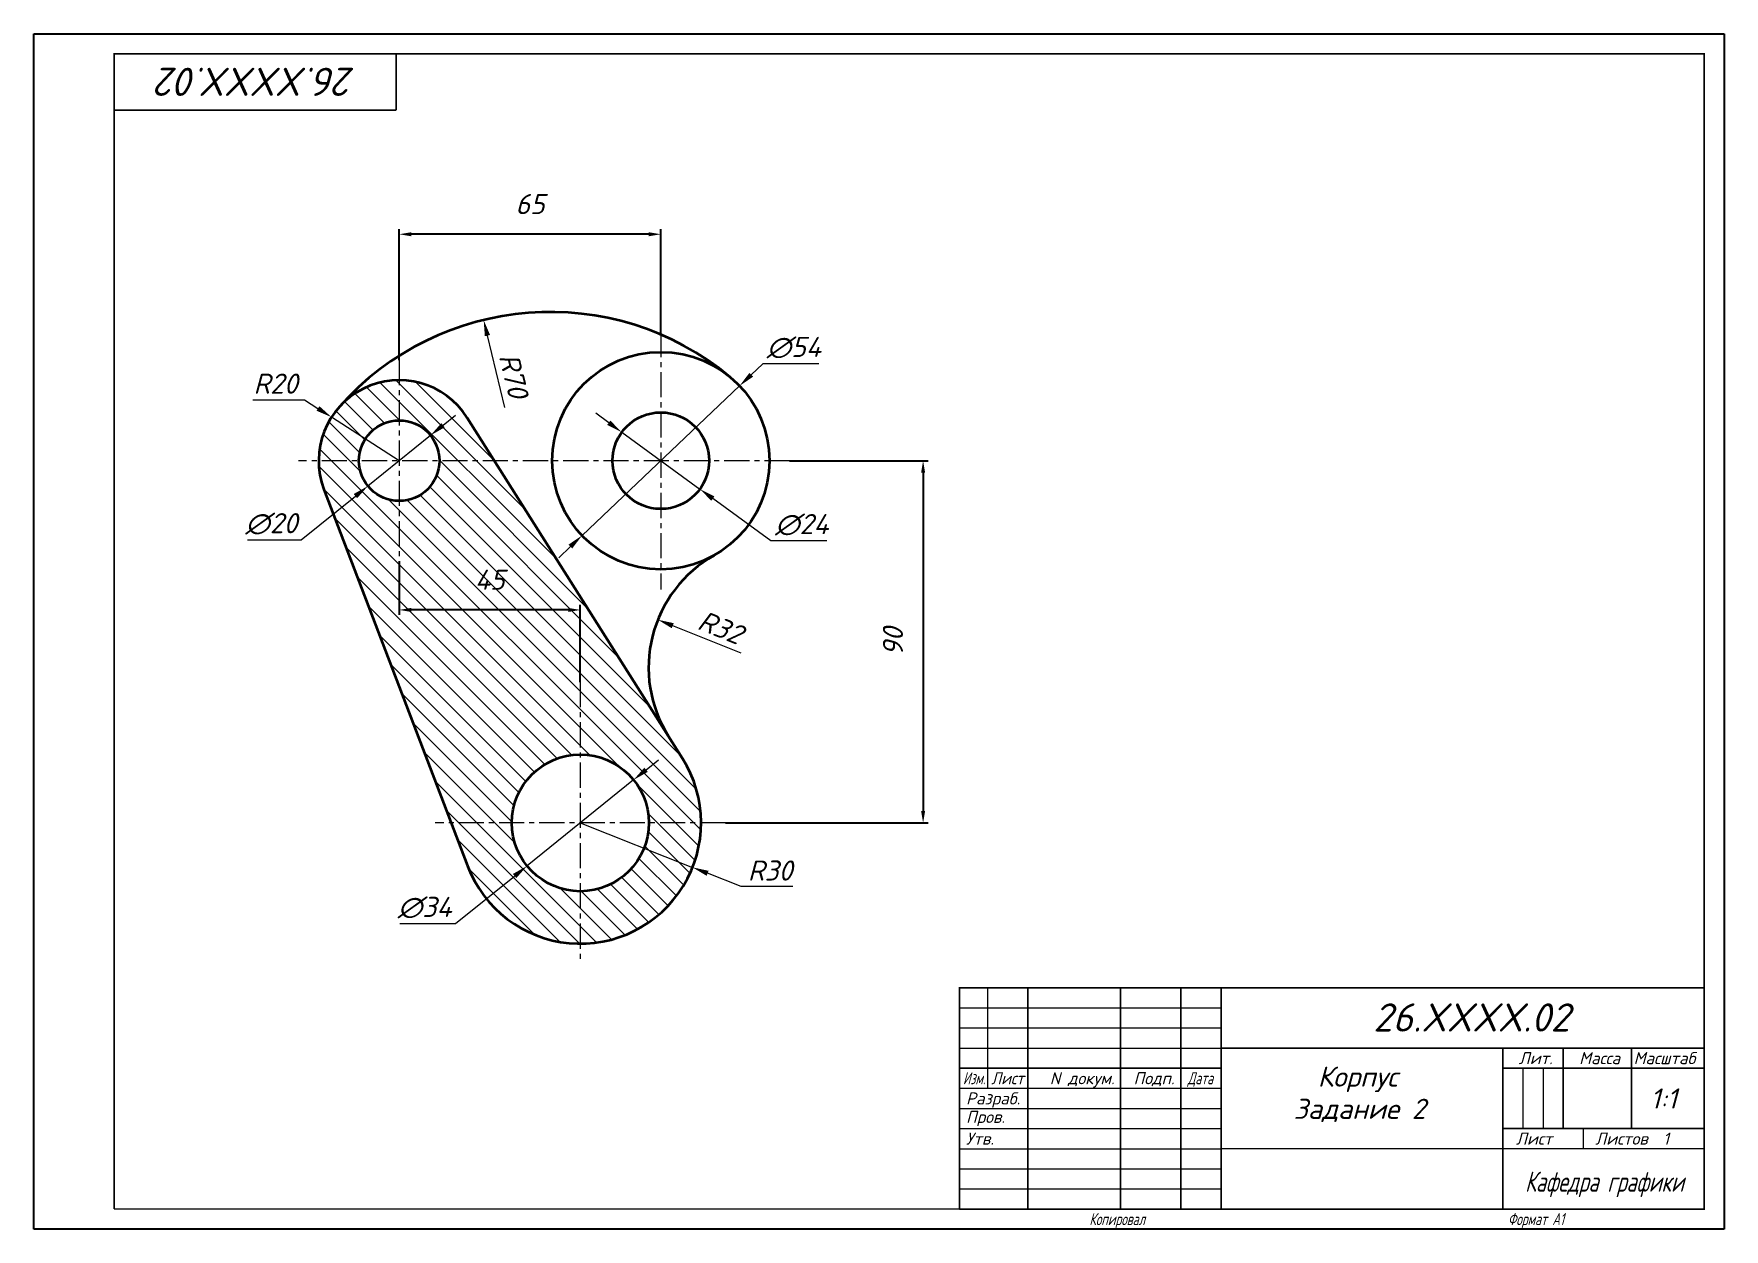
# Model space of a CAD drawing. Header units: millimetres. Extents: x 0 to 420, y 0 to 297.
import ezdxf
from ezdxf.enums import TextEntityAlignment as Align

# ---------------------------------------------------------------- set-up
doc = ezdxf.new("R2010")
doc.units = ezdxf.units.MM
doc.linetypes.add('CENTER', pattern=[2, 1.25, -0.25, 0.25, -0.25])
doc.layers.get('0').update_dxf_attribs({"lineweight": 15})
for name, color, linetype, lineweight in [('Осевая', 7, 'CENTER', 15), ('ОСН', 7, 'Continuous', 35), ('Размер', 7, 'Continuous', 18)]:
    doc.layers.add(name, color=color, linetype=linetype, lineweight=lineweight)
doc.styles.add('ESKD', font='isocpeur.ttf', dxfattribs={"oblique": 15})
doc.styles.get("Standard").update_dxf_attribs({"font": 'isocpeur.ttf', "oblique": 15})
doc.dimstyles.new('ESKD', dxfattribs={"dimtxt": 5, "dimasz": 4, "dimexe": 1.25, "dimexo": 0, "dimgap": 1.5, "dimtad": 3, "dimdec": 0, "dimdsep": 46, "dimtxsty": 'ESKD', "dimcen": 1.5, "dimdle": 1.25, "dimclrd": 256, "dimclre": 256, "dimclrt": 256, "dimazin": 2, "dimtfac": 0.766667, "dimtdec": 0, "dimtmove": 0, "dimatfit": 3, "dimtvp": 1.5, "dimtolj": 1, "dimtzin": 0, "dimlwd": -1, "dimlwe": -1, "dimarcsym": 0})
doc.dimstyles.new('ISO-25', dxfattribs={"dimtxt": 5, "dimasz": 3, "dimexe": 1.25, "dimexo": 0, "dimgap": 1.5, "dimtad": 0, "dimdec": 0, "dimzin": 0, "dimdsep": 46, "dimtxsty": 'ESKD', "dimcen": -3, "dimdle": 1.25, "dimadec": 0, "dimazin": 0, "dimtfac": 0.766667, "dimtdec": 0, "dimtofl": 0, "dimtmove": 2, "dimatfit": 3, "dimtvp": 1.5, "dimtolj": 1, "dimtzin": 0, "dimarcsym": 0})

# ---------------------------------------------------------------- blocks, each defined once
blk = doc.blocks.new('*D1')
at = {"layer": 'DEFPOINTS', "color": 0, "ltscale": 5, "transparency": 16777216}
for p in [(187.79, 190.94), (171.84, 100.94), (220.96, 100.94)]:
    blk.add_point(p, dxfattribs=at)
at = {"layer": 'Размер', "color": 0, "lineweight": -2, "ltscale": 5, "transparency": 16777216}
for p, q in [((187.79, 190.94), (222.21, 190.94)), ((220.96, 187.94), (220.96, 103.94)), ((171.84, 100.94), (222.21, 100.94))]:
    blk.add_line(p, q, dxfattribs=at)
at = {"layer": 'Размер', "color": 0, "ltscale": 5, "transparency": 16777216}
for points in [[(220.46, 187.94), (221.46, 187.94), (220.96, 190.94)], [(220.46, 103.94), (221.46, 103.94), (220.96, 100.94)]]:
    blk.add_solid(points, dxfattribs=at)
at = {"layer": 'Размер', "color": 0, "ltscale": 5, "transparency": 16777216, "insert": (213.46, 145.94), "char_height": 5, "attachment_point": 5, "rotation": 90, "style": 'ESKD'}
blk.add_mtext('\\A1;90', dxfattribs=at)
blk = doc.blocks.new('*D2')
at = {"layer": 'DEFPOINTS', "color": 0, "ltscale": 5, "transparency": 16777216}
for p in [(90.79, 165.94), (90.79, 153.86), (135.79, 135.94)]:
    blk.add_point(p, dxfattribs=at)
at = {"layer": 'Размер', "color": 0, "lineweight": -2, "ltscale": 5, "transparency": 16777216}
for p, q in [((90.79, 165.94), (90.79, 152.61)), ((132.79, 153.86), (93.79, 153.86)), ((135.79, 135.94), (135.79, 155.11))]:
    blk.add_line(p, q, dxfattribs=at)
at = {"layer": 'Размер', "color": 0, "ltscale": 5, "transparency": 16777216}
for points in [[(93.79, 154.36), (93.79, 153.36), (90.79, 153.86)], [(132.79, 154.36), (132.79, 153.36), (135.79, 153.86)]]:
    blk.add_solid(points, dxfattribs=at)
at = {"layer": 'Размер', "color": 0, "ltscale": 5, "transparency": 16777216, "insert": (113.29, 161.36), "char_height": 5, "attachment_point": 5, "style": 'ESKD'}
blk.add_mtext('\\A1;45', dxfattribs=at)
blk = doc.blocks.new('*D3')
at = {"layer": 'DEFPOINTS', "color": 0, "ltscale": 5, "transparency": 16777216}
for p in [(90.79, 247.2), (155.79, 222.26), (90.79, 215.94)]:
    blk.add_point(p, dxfattribs=at)
at = {"layer": 'Размер', "color": 0, "lineweight": -2, "ltscale": 5, "transparency": 16777216}
for p, q in [((90.79, 215.94), (90.79, 248.45)), ((155.79, 222.26), (155.79, 248.45)), ((152.79, 247.2), (93.79, 247.2))]:
    blk.add_line(p, q, dxfattribs=at)
at = {"layer": 'Размер', "color": 0, "ltscale": 5, "transparency": 16777216}
for points in [[(93.79, 247.7), (93.79, 246.7), (90.79, 247.2)], [(152.79, 247.7), (152.79, 246.7), (155.79, 247.2)]]:
    blk.add_solid(points, dxfattribs=at)
at = {"layer": 'Размер', "color": 0, "ltscale": 5, "transparency": 16777216, "insert": (123.29, 254.7), "char_height": 5, "attachment_point": 5, "style": 'ESKD'}
blk.add_mtext('\\A1;65', dxfattribs=at)
blk = doc.blocks.new('*D4')
at = {"layer": 'DEFPOINTS', "color": 0, "ltscale": 5, "transparency": 16777216}
for p in [(155.04, 151.43), (184.75, 139.54)]:
    blk.add_point(p, dxfattribs=at)
at = {"layer": 'Размер', "ltscale": 5, "transparency": 16777216}
blk.add_line((175.78, 143.13), (158.75, 149.94), dxfattribs=at)
blk.add_solid([(159, 150.56), (158.5, 149.32), (155.04, 151.43)], dxfattribs=at)
at = {"layer": 'Размер', "ltscale": 5, "transparency": 16777216, "insert": (170.61, 149.51), "char_height": 5, "attachment_point": 5, "rotation": 338.185, "style": 'ESKD'}
blk.add_mtext('\\A1;R32', dxfattribs=at)
blk = doc.blocks.new('*D5')
at = {"layer": 'DEFPOINTS', "color": 0, "ltscale": 5, "transparency": 16777216}
for p in [(111.77, 225.9), (128.3, 157.88)]:
    blk.add_point(p, dxfattribs=at)
at = {"layer": 'Размер', "ltscale": 5, "transparency": 16777216}
blk.add_line((117.05, 204.19), (112.71, 222.01), dxfattribs=at)
blk.add_solid([(113.36, 222.17), (112.07, 221.86), (111.77, 225.9)], dxfattribs=at)
at = {"layer": 'Размер', "ltscale": 5, "transparency": 16777216, "insert": (119.24, 212.1), "char_height": 5, "attachment_point": 5, "rotation": 283.6577, "style": 'ESKD'}
blk.add_mtext('\\A1;R70', dxfattribs=at)
blk = doc.blocks.new('*D6')
at = {"layer": 'DEFPOINTS', "color": 0, "ltscale": 5, "transparency": 16777216}
for p in [(175.37, 209.54), (136.21, 172.35)]:
    blk.add_point(p, dxfattribs=at)
at = {"layer": 'Размер', "ltscale": 5, "transparency": 16777216}
for p, q in [((181.17, 215.04), (178.27, 212.29)), ((195.01, 215.04), (181.17, 215.04)), ((136.21, 172.35), (175.37, 209.54)), ((133.31, 169.6), (130.41, 166.84))]:
    blk.add_line(p, q, dxfattribs=at)
for points in [[(177.81, 212.77), (178.73, 211.81), (175.37, 209.54)], [(132.85, 170.08), (133.77, 169.11), (136.21, 172.35)]]:
    blk.add_solid(points, dxfattribs=at)
at = {"layer": 'Размер', "ltscale": 5, "transparency": 16777216, "insert": (188.84, 219.04), "char_height": 5, "attachment_point": 5, "style": 'ESKD'}
blk.add_mtext('\\A1;∅54', dxfattribs=at)
blk = doc.blocks.new('*D7')
at = {"layer": 'DEFPOINTS', "color": 0, "ltscale": 5, "transparency": 16777216}
for p in [(146.09, 198), (165.49, 183.88)]:
    blk.add_point(p, dxfattribs=at)
at = {"layer": 'Размер', "ltscale": 5, "transparency": 16777216}
for p, q in [((142.85, 200.36), (139.62, 202.71)), ((146.09, 198), (165.49, 183.88)), ((183.16, 171.03), (168.73, 181.53)), ((197, 171.03), (183.16, 171.03))]:
    blk.add_line(p, q, dxfattribs=at)
for points in [[(143.25, 200.9), (142.46, 199.82), (146.09, 198)], [(169.12, 182.07), (168.34, 180.99), (165.49, 183.88)]]:
    blk.add_solid(points, dxfattribs=at)
at = {"layer": 'Размер', "ltscale": 5, "transparency": 16777216, "insert": (190.83, 175.03), "char_height": 5, "attachment_point": 5, "style": 'ESKD'}
blk.add_mtext('\\A1;∅24', dxfattribs=at)
blk = doc.blocks.new('*D8')
at = {"layer": 'DEFPOINTS', "color": 0, "ltscale": 5, "transparency": 16777216}
for p in [(98.57, 197.23), (83.02, 184.65)]:
    blk.add_point(p, dxfattribs=at)
at = {"layer": 'Размер', "ltscale": 5, "transparency": 16777216}
for p, q in [((101.68, 199.75), (104.79, 202.26)), ((98.57, 197.23), (83.02, 184.65)), ((66.45, 171.25), (79.91, 182.14)), ((53.11, 171.25), (66.45, 171.25))]:
    blk.add_line(p, q, dxfattribs=at)
for points in [[(101.26, 200.27), (102.1, 199.23), (98.57, 197.23)], [(79.49, 182.66), (80.33, 181.62), (83.02, 184.65)]]:
    blk.add_solid(points, dxfattribs=at)
at = {"layer": 'Размер', "ltscale": 5, "transparency": 16777216, "insert": (59.03, 175.25), "char_height": 5, "attachment_point": 5, "style": 'ESKD'}
blk.add_mtext('\\A1;∅20', dxfattribs=at)
blk = doc.blocks.new('*D9')
at = {"layer": 'DEFPOINTS', "color": 0, "ltscale": 5, "transparency": 16777216}
for p in [(73.97, 201.76), (90.79, 190.94)]:
    blk.add_point(p, dxfattribs=at)
at = {"layer": 'Размер', "ltscale": 5, "transparency": 16777216}
for p, q in [((54.4, 206.08), (67.24, 206.08)), ((67.24, 206.08), (70.6, 203.92)), ((90.79, 190.94), (73.97, 201.76))]:
    blk.add_line(p, q, dxfattribs=at)
blk.add_solid([(70.96, 204.48), (70.24, 203.36), (73.97, 201.76)], dxfattribs=at)
at = {"layer": 'Размер', "ltscale": 5, "transparency": 16777216, "insert": (60.07, 210.08), "char_height": 5, "attachment_point": 5, "style": 'ESKD'}
blk.add_mtext('\\A1;R20', dxfattribs=at)
blk = doc.blocks.new('*D10')
at = {"layer": 'DEFPOINTS', "color": 0, "ltscale": 5, "transparency": 16777216}
for p in [(135.79, 100.94), (163.68, 89.9)]:
    blk.add_point(p, dxfattribs=at)
at = {"layer": 'Размер', "ltscale": 5, "transparency": 16777216}
for p, q in [((135.79, 100.94), (163.68, 89.9)), ((175.77, 85.11), (167.4, 88.42)), ((188.61, 85.11), (175.77, 85.11))]:
    blk.add_line(p, q, dxfattribs=at)
blk.add_solid([(167.65, 89.04), (167.16, 87.8), (163.68, 89.9)], dxfattribs=at)
at = {"layer": 'Размер', "ltscale": 5, "transparency": 16777216, "insert": (182.94, 89.11), "char_height": 5, "attachment_point": 5, "style": 'ESKD'}
blk.add_mtext('\\A1;R30', dxfattribs=at)
blk = doc.blocks.new('*D11')
at = {"layer": 'DEFPOINTS', "color": 0, "ltscale": 5, "transparency": 16777216}
for p in [(149.01, 111.63), (122.57, 90.26)]:
    blk.add_point(p, dxfattribs=at)
at = {"layer": 'Размер', "ltscale": 5, "transparency": 16777216}
for p, q in [((152.13, 114.14), (155.24, 116.65)), ((149.01, 111.63), (122.57, 90.26)), ((104.8, 75.91), (119.46, 87.75)), ((90.96, 75.91), (104.8, 75.91))]:
    blk.add_line(p, q, dxfattribs=at)
for points in [[(151.71, 114.66), (152.55, 113.62), (149.01, 111.63)], [(119.04, 88.26), (119.88, 87.23), (122.57, 90.26)]]:
    blk.add_solid(points, dxfattribs=at)
at = {"layer": 'Размер', "ltscale": 5, "transparency": 16777216, "insert": (97.13, 79.91), "char_height": 5, "attachment_point": 5, "style": 'ESKD'}
blk.add_mtext('\\A1;∅34', dxfattribs=at)

msp = doc.modelspace()

# ---------------------------------------------------------------- hatches: boundary and pattern name
at = {"ltscale": 5}
h = msp.add_hatch(dxfattribs=at)
h.set_pattern_fill('ANSI31', color=256, angle=90, style=0)
h.paths.add_polyline_path([(114.44, 190.94), (100.79, 190.94, -1), (80.79, 190.94), (70.79, 190.94, 0.091278), (72.1, 183.82), (103.69, 100.94), (118.79, 100.94, -1), (152.79, 100.94), (165.79, 100.94, 0.141736), (161.16, 116.96)])
h.paths.add_polyline_path([(165.79, 100.94), (152.79, 100.94, -0.414214), (135.79, 83.94), (135.79, 70.94, 0.414214)])
h.paths.add_polyline_path([(135.79, 83.94, -0.414214), (118.79, 100.94), (103.69, 100.94), (107.76, 90.26, 0.311171), (135.79, 70.94)])
h.paths.add_polyline_path([(90.79, 210.94), (90.79, 200.94, -0.414214), (100.79, 190.94), (114.44, 190.94), (107.7, 201.62, 0.257368)])
h.paths.add_polyline_path([(90.79, 210.94, 0.414214), (70.79, 190.94), (80.79, 190.94, -0.414214), (90.79, 200.94)])
h.paths.add_polyline_path([(108.12, 165.11), (118.46, 165.11), (118.46, 157.61), (108.12, 157.61)], flags=24)

# ---------------------------------------------------------------- linework, layer by layer
for p, q in [((230, 55), (295, 55)), ((230, 50), (295, 50)), ((230, 45), (295, 45)), ((370, 40), (370, 25)), ((370, 40), (370, 25)), ((375, 40), (375, 25)), ((375, 40), (375, 25)), ((230, 30), (295, 30)), ((230, 25), (295, 25)), ((230, 20), (295, 20)), ((230, 15), (295, 15)), ((230, 10), (295, 10)), ((230, 5), (20, 5))]:
    msp.add_line(p, q)
at = {"const_width": 0.4}
for points in [[(20, 5), (20, 292), (415, 292), (415, 5), (230, 5)], [(90, 292), (90, 278)], [(20, 278), (90, 278)], [(230, 5), (230, 60), (415, 60)], [(237, 35), (237, 60)], [(247, 5), (247, 60)], [(270, 5), (270, 60)], [(285, 60), (285, 5)], [(295, 5), (295, 60)], [(295, 45), (415, 45)], [(365, 45), (365, 5)], [(380, 45), (380, 25)], [(380, 45), (380, 25)], [(397, 45), (397, 25)], [(397, 45), (397, 25)], [(230, 40), (295, 40)], [(365, 40), (415, 40)], [(365, 40), (415, 40)], [(230, 35), (295, 35)], [(365, 25), (415, 25)], [(365, 25), (415, 25)], [(385, 25), (385, 20)], [(385, 25), (385, 20)], [(295, 20), (415, 20)]]:
    msp.add_lwpolyline(points, dxfattribs=at)
at = {"layer": 'DEFPOINTS'}
for p, q in [((0, 297), (420, 297)), ((0, 0), (0, 297)), ((420, 297), (420, 0)), ((420, 0), (0, 0))]:
    msp.add_line(p, q, dxfattribs=at)
at = {"layer": 'Осевая', "ltscale": 5}
for p, q in [((155.79, 222.94), (155.79, 158.94)), ((90.79, 215.94), (90.79, 165.94)), ((187.79, 190.94), (65.79, 190.94)), ((135.79, 135.94), (135.79, 65.94)), ((171.84, 100.94), (99.74, 100.94))]:
    msp.add_line(p, q, dxfattribs=at)
at = {"layer": 'ОСН', "ltscale": 5}
for p, q in [((107.7, 201.62), (161.16, 116.96)), ((72.1, 183.82), (107.76, 90.26))]:
    msp.add_line(p, q, dxfattribs=at)
for centre, radius in [((155.79, 190.94), 27), ((155.79, 190.94), 12), ((90.79, 190.94), 10), ((135.79, 100.94), 17)]:
    msp.add_circle(centre, radius, dxfattribs=at)
for centre, radius, start, end in [((128.3, 157.88), 70, 50.2562, 138.6037), ((90.79, 190.94), 20, 32.2686, 200.8615), ((184.75, 139.54), 32, 119.3918, 212.2686), ((135.79, 100.94), 30, 200.8615, 32.2686)]:
    msp.add_arc(centre, radius, start, end, dxfattribs=at)

# ---------------------------------------------------------------- texts
at = {"oblique": 15}
msp.add_text('26.XXXX.02', height=7, rotation=180, dxfattribs=at).set_placement((79.92, 288.57))
for s, height, p in [('26.XXXX.02', 7, (332.79, 49.11)), ('Лит.', 3, (368.96, 41)), ('Масса', 3, (383.96, 41)), ('Масштаб', 3, (397.5, 41)), ('N докум.', 3, (252.44, 36)), ('Подп.', 3, (273.25, 36)), ('Корпус', 5, (319, 35.41)), ('Разраб.', 3, (231.63, 31)), ('Пров.', 3, (231.63, 26.4)), ('Задание 2', 5, (313.02, 27.41)), ('Утв.', 3, (231.63, 21)), ('Лист', 3, (368.26, 21)), ('Листов  1', 3, (387.96, 21))]:
    msp.add_text(s, height=height, dxfattribs=at).set_placement(p)
for s, height, width, p in [('Изм.', 3, 0.7, (230.86, 36)), ('Лист', 3, 0.9, (237.89, 36)), ('Дата', 3, 0.7, (286.68, 36)), ('Кафедра графики', 5, 0.7, (370.52, 9.32)), ('Копировал', 3, 0.7, (262.26, 1)), ('Формат А1', 3, 0.7, (366.26, 1))]:
    msp.add_text(s, height=height, dxfattribs=dict(at, width=width)).set_placement(p)
msp.add_text('1:1', height=5, dxfattribs=at).set_placement((404.96, 29.97), align=Align.CENTER)

# ---------------------------------------------------------------- dimensions: what is measured, and where the dimension line sits
at = {"layer": 'Размер', "ltscale": 5}
for base, p1, p2, picture, middle in [((90.79, 247.2), (155.79, 222.26), (90.79, 215.94), '*D3', (123.29, 254.7)), ((90.79, 153.86), (135.79, 135.94), (90.79, 165.94), '*D2', (113.29, 161.36))]:
    dim = msp.add_linear_dim(base=base, p1=p1, p2=p2, dimstyle='ISO-25', dxfattribs=at)
    dim.commit()
    dim.dimension.update_dxf_attribs({"geometry": picture, "text_midpoint": middle})
for center, mpoint, picture, middle in [((128.3, 157.88), (111.77, 225.9), '*D5', (115.35, 211.16)), ((184.75, 139.54), (155.04, 151.43), '*D4', (169.12, 145.79))]:
    dim = msp.add_radius_dim(center=center, mpoint=mpoint, dimstyle='ESKD', dxfattribs=at)
    dim.commit()
    dim.dimension.update_dxf_attribs({"geometry": picture, "text_midpoint": middle, "dimtype": 164})
dim = msp.add_diameter_dim_2p(p1=(136.21, 172.35), p2=(175.37, 209.54), dimstyle='ESKD', override={"dimtoh": 1}, dxfattribs=at)
dim.commit()
dim.dimension.update_dxf_attribs({"geometry": '*D6', "text_midpoint": (188.84, 219.04)})
for center, mpoint, picture, middle in [((90.79, 190.94), (73.97, 201.76), '*D9', (60.07, 210.08)), ((135.79, 100.94), (163.68, 89.9), '*D10', (182.94, 89.11))]:
    dim = msp.add_radius_dim(center=center, mpoint=mpoint, dimstyle='ESKD', override={"dimtoh": 1}, dxfattribs=at)
    dim.commit()
    dim.dimension.update_dxf_attribs({"geometry": picture, "text_midpoint": middle})
for p1, p2, picture, middle in [((98.57, 197.23), (83.02, 184.65), '*D8', (59.03, 171.25)), ((146.09, 198), (165.49, 183.88), '*D7', (190.83, 171.03)), ((149.01, 111.63), (122.57, 90.26), '*D11', (97.13, 75.91))]:
    dim = msp.add_diameter_dim_2p(p1=p1, p2=p2, dimstyle='ESKD', override={"dimtoh": 1}, dxfattribs=at)
    dim.commit()
    dim.dimension.update_dxf_attribs({"geometry": picture, "text_midpoint": middle, "dimtype": 163})
dim = msp.add_linear_dim(base=(220.96, 100.94), p1=(187.79, 190.94), p2=(171.84, 100.94), angle=90, dimstyle='ISO-25', dxfattribs=at)
dim.commit()
dim.dimension.update_dxf_attribs({"geometry": '*D1', "text_midpoint": (213.46, 145.94)})

doc.saveas('drawing.dxf')
